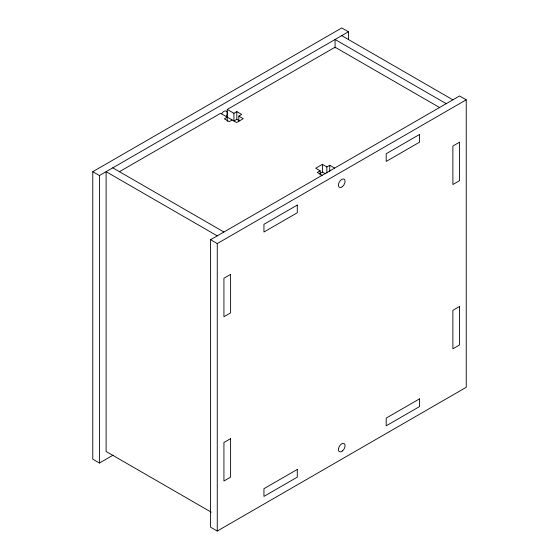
<?xml version="1.0" encoding="UTF-8"?>
<svg xmlns="http://www.w3.org/2000/svg" width="559" height="559" viewBox="0 0 559 559"><rect width="100%" height="100%" fill="white"/><g stroke="black" fill="none" stroke-linecap="round" stroke-linejoin="round"><path stroke-width="0.84" d="M113.023 455.187L99.439 463.027L92.773 459.177L92.773 171.69L341.745 27.95L348.411 31.8L348.411 39.64M92.773 171.69L99.439 175.54L348.411 31.8M119.444 171.69L220.588 113.295L236.597 122.54L243.263 118.69L238.819 116.118L238.819 121.254M227.261 121.422L227.261 109.445L335.072 47.201L439.416 107.44M227.261 117.145L224.369 118.815L229.26 121.638L232.153 119.968M227.261 109.445L233.928 113.295L236.82 111.625L241.712 114.455L238.819 116.118M238.917 120.541L236.82 119.326L233.928 120.996L233.928 113.295M334.631 168.098L329.74 165.275L326.847 166.945L322.403 164.374L315.737 168.224L320.181 170.795L320.181 175.072M320.181 170.795L317.288 172.458L322.18 175.288M320.181 173.36L322.403 172.074L325.366 173.786M210.589 239.713L459.561 95.973L466.227 99.823L466.227 387.31L217.255 531.05L210.589 527.2L210.589 239.713L217.255 243.563L466.227 99.823M341.745 35.65L452.888 99.823M446.222 103.674L335.072 39.5L335.072 48.06M112.778 167.84L223.928 232.013M217.255 235.863L106.112 171.69L106.112 451.476L211.211 512.156M329.74 165.275L329.74 171.264M326.847 166.945L326.847 172.934M322.403 164.374L322.403 172.074M236.82 111.625L236.82 119.326M217.255 243.563L217.255 531.05M99.439 175.54L99.439 463.027M221.567 113.861A4.717 2.725 -60 0 1 226.283 111.136A4.717 2.725 -60 0 1 226.283 116.586M297.283 205.062L263.939 224.313L263.939 232.013L297.283 212.762L297.283 205.062M419.543 134.474L386.199 153.725L386.199 161.425L419.543 142.175L419.543 134.474M230.594 274.364L223.928 278.214L223.928 316.715L230.594 312.865L230.594 274.364M459.561 142.175L452.888 146.025L452.888 184.526L459.561 180.676L459.561 142.175M230.594 438.64L223.928 442.49L223.928 480.999L230.594 477.148L230.594 438.64M459.561 306.451L452.888 310.301L452.888 348.802L459.561 344.952L459.561 306.451M297.283 469.448L263.939 488.699L263.939 496.399L297.283 477.148L297.283 469.448M419.543 398.86L386.199 418.111L386.199 425.811L419.543 406.561L419.543 398.86M342.604 186.461A4.717 2.725 -60 0 0 344.099 179.159A4.717 2.725 -60 0 0 338.523 184.107A4.717 2.725 -60 0 0 342.604 186.461M342.604 450.847A4.717 2.725 -60 0 0 344.099 443.546A4.717 2.725 -60 0 0 338.523 448.493A4.717 2.725 -60 0 0 342.604 450.847"/></g></svg>
